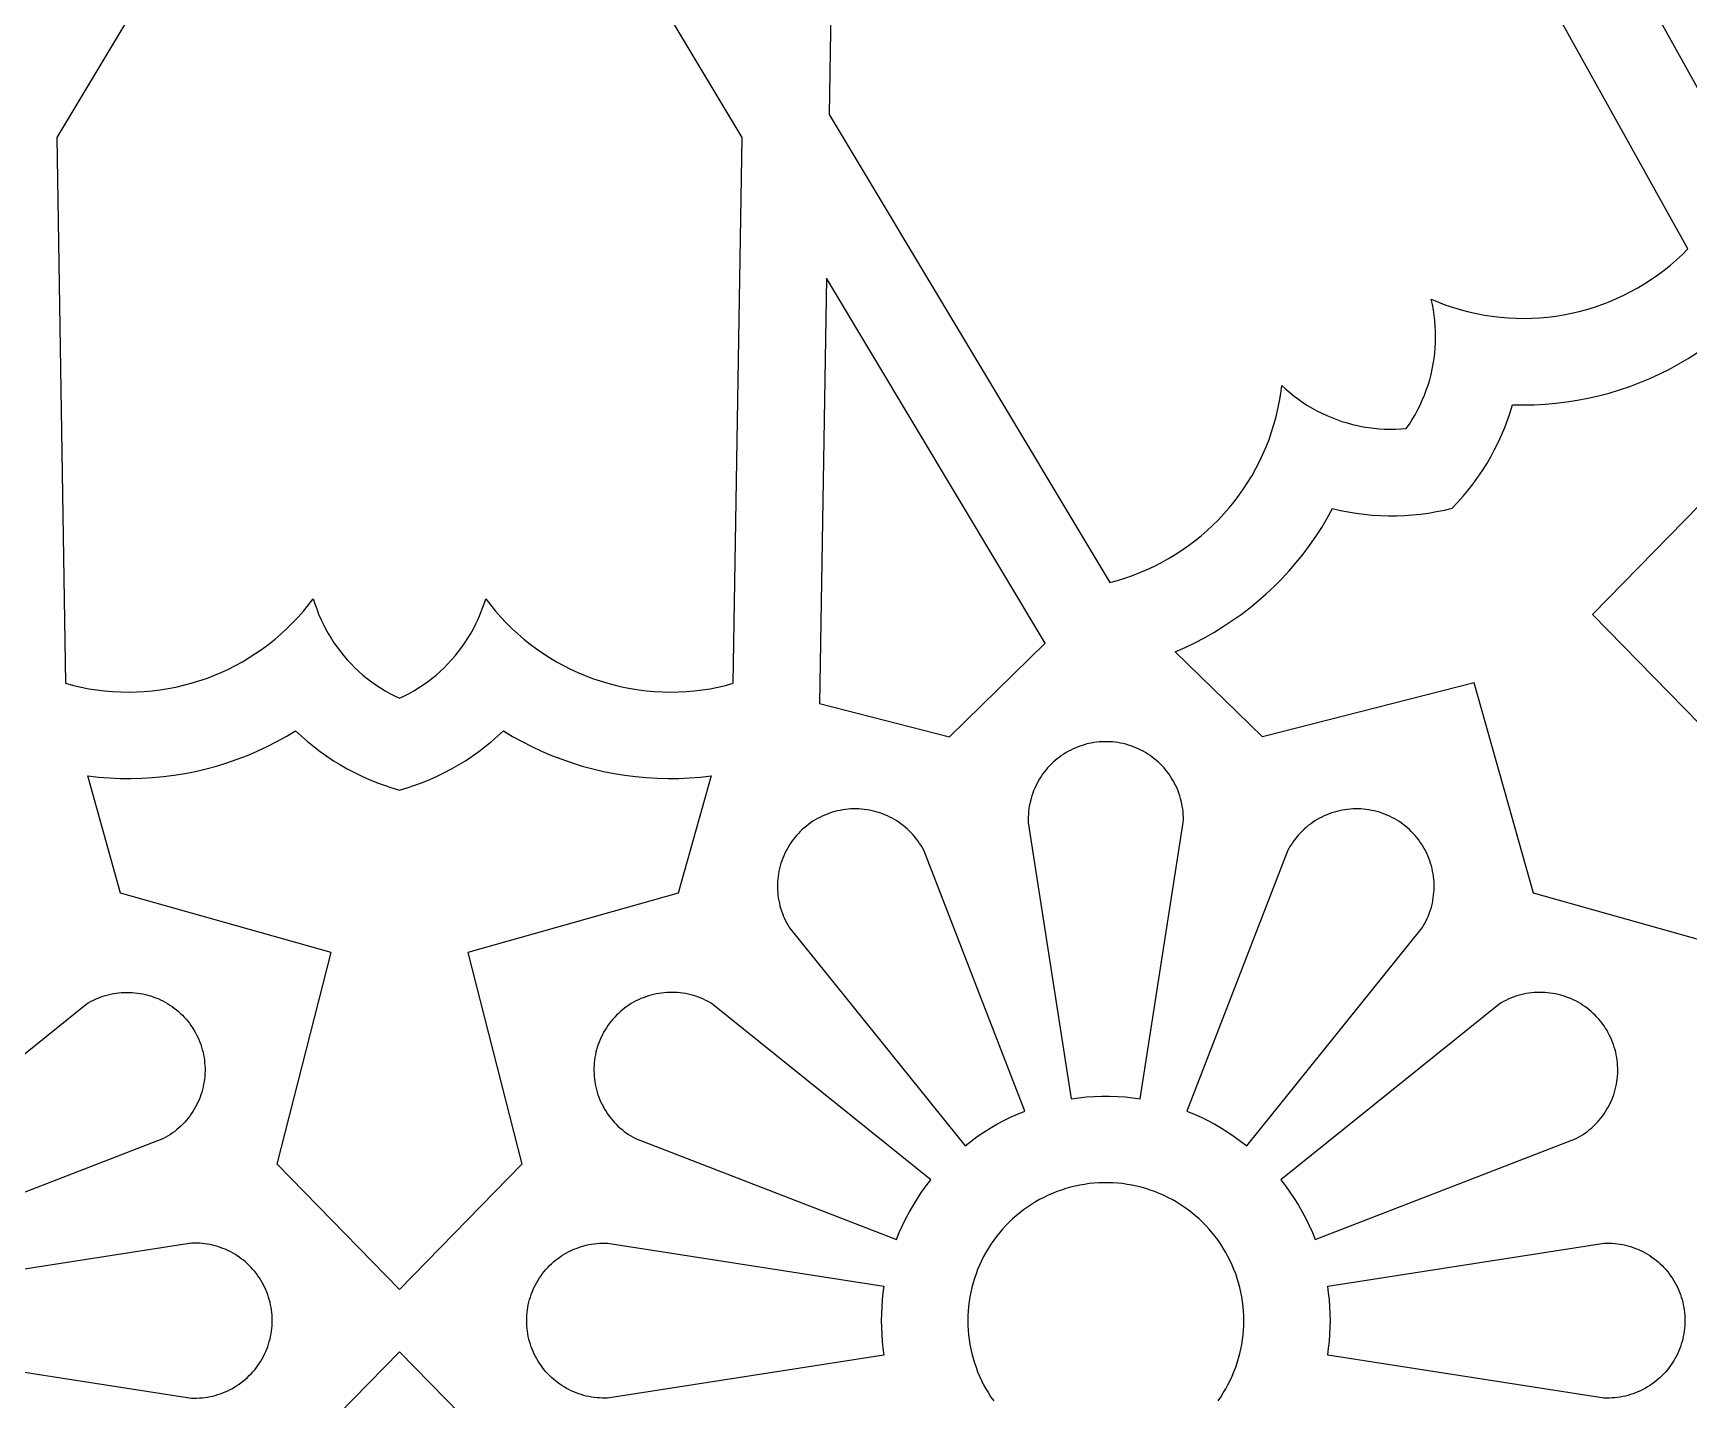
# Model space of a CAD drawing. Extents: x 0 to 1266, y 0 to 1438.
# Drawn here: x 590.9 to 782.2, y 1014.5 to 1172.4 of the extents above; entities that cross this region are included whole.
import ezdxf

# ---------------------------------------------------------------- set-up
doc = ezdxf.new("R2010")
doc.units = 0
doc.layers.add('Default_Layer', color=1, linetype='CONTINUOUS')

msp = doc.modelspace()

# ---------------------------------------------------------------- linework, layer by layer
at = {"layer": 'Default_Layer'}
for points in [[(684.1, 1240.07), (682.85, 1163.05), (715.27, 1108.95), (716.15, 1109.19), (717.03, 1109.46), (717.9, 1109.76), (718.76, 1110.09), (719.6, 1110.45), (720.44, 1110.84), (721.25, 1111.26), (722.06, 1111.71), (722.84, 1112.18), (723.61, 1112.68), (724.37, 1113.21), (725.1, 1113.76), (725.82, 1114.34), (726.51, 1114.94), (727.18, 1115.57), (727.83, 1116.21), (728.46, 1116.89), (729.07, 1117.58), (729.65, 1118.29), (730.2, 1119.02), (730.73, 1119.77), (731.23, 1120.54), (731.71, 1121.33), (732.16, 1122.13), (732.58, 1122.95), (732.97, 1123.78), (733.33, 1124.62), (733.67, 1125.48), (733.97, 1126.35), (734.24, 1127.22), (734.49, 1128.11), (734.7, 1129), (734.88, 1129.9), (735.03, 1130.81), (735.15, 1131.72), (735.61, 1131.3), (736.09, 1130.89), (736.58, 1130.5), (737.08, 1130.12), (737.59, 1129.76), (738.12, 1129.42), (738.66, 1129.1), (739.21, 1128.8), (739.77, 1128.51), (740.34, 1128.25), (740.92, 1128), (741.5, 1127.78), (742.1, 1127.57), (742.7, 1127.39), (743.3, 1127.22), (743.91, 1127.08), (744.53, 1126.95), (745.15, 1126.85), (745.77, 1126.77), (746.4, 1126.71), (747.02, 1126.67), (747.65, 1126.66), (748.28, 1126.66), (748.9, 1126.69), (749.53, 1126.74), (749.89, 1127.26), (750.22, 1127.79), (750.54, 1128.33), (750.84, 1128.88), (751.12, 1129.44), (751.38, 1130.01), (751.62, 1130.59), (751.84, 1131.18), (752.05, 1131.77), (752.23, 1132.37), (752.39, 1132.98), (752.53, 1133.59), (752.64, 1134.21), (752.74, 1134.83), (752.82, 1135.45), (752.87, 1136.08), (752.91, 1136.7), (752.92, 1137.33), (752.91, 1137.96), (752.88, 1138.59), (752.83, 1139.21), (752.75, 1139.84), (752.66, 1140.46), (752.54, 1141.07), (752.4, 1141.69), (752.4, 1141.69), (753.25, 1141.33), (754.11, 1141.01), (754.98, 1140.72), (755.86, 1140.45), (756.75, 1140.22), (757.65, 1140.02), (758.55, 1139.85), (759.46, 1139.71), (760.37, 1139.6), (761.29, 1139.52), (762.21, 1139.48), (763.13, 1139.47), (764.04, 1139.49), (764.96, 1139.54), (765.88, 1139.62), (766.79, 1139.73), (767.7, 1139.88), (768.6, 1140.06), (769.49, 1140.27), (770.38, 1140.51), (771.26, 1140.77), (772.13, 1141.07), (772.98, 1141.4), (773.83, 1141.76), (774.66, 1142.15), (775.48, 1142.57), (776.29, 1143.01), (777.07, 1143.49), (777.84, 1143.99), (778.6, 1144.51), (779.33, 1145.06), (780.05, 1145.64), (780.74, 1146.24), (781.42, 1146.87), (782.07, 1147.51), (751.42, 1202.64)], [(783.69, 1067.57), (764.21, 1073.04), (757.38, 1097.37), (732.9, 1091.12), (722.83, 1100.95), (723.98, 1101.45), (725.11, 1101.99), (726.22, 1102.57), (727.31, 1103.19), (728.38, 1103.85), (729.42, 1104.54), (730.44, 1105.26), (731.44, 1106.02), (732.41, 1106.82), (733.35, 1107.64), (734.26, 1108.5), (735.15, 1109.39), (736, 1110.31), (736.82, 1111.26), (737.6, 1112.24), (738.36, 1113.24), (739.08, 1114.26), (739.76, 1115.32), (740.4, 1116.39), (741.01, 1117.49), (741.92, 1117.28), (742.83, 1117.1), (743.75, 1116.95), (744.68, 1116.83), (745.6, 1116.74), (746.53, 1116.69), (747.46, 1116.66), (748.4, 1116.66), (749.33, 1116.7), (750.26, 1116.76), (751.18, 1116.86), (752.1, 1116.98), (753.02, 1117.14), (753.94, 1117.32), (754.84, 1117.54), (755.48, 1118.22), (756.1, 1118.91), (756.69, 1119.63), (757.26, 1120.37), (757.81, 1121.12), (758.33, 1121.89), (758.82, 1122.68), (759.29, 1123.49), (759.73, 1124.31), (760.15, 1125.14), (760.54, 1125.99), (760.9, 1126.85), (761.23, 1127.72), (761.53, 1128.6), (761.8, 1129.49), (763.05, 1129.47), (764.31, 1129.49), (765.56, 1129.56), (766.81, 1129.66), (768.05, 1129.81), (769.29, 1130.01), (770.52, 1130.24), (771.74, 1130.52), (772.96, 1130.84), (774.16, 1131.2), (775.34, 1131.6), (776.52, 1132.05), (777.67, 1132.53), (778.81, 1133.05), (779.93, 1133.61), (781.03, 1134.21), (782.11, 1134.85), (783.17, 1135.52)], [(788.7, 1123.33), (771.04, 1105.26), (788.7, 1087.18)], [(571.82, 1039.92), (597, 1060.2), (597.26, 1060.36), (597.53, 1060.51), (597.81, 1060.65), (598.09, 1060.79), (598.38, 1060.91), (598.67, 1061.02), (598.96, 1061.13), (599.25, 1061.22), (599.55, 1061.3), (599.86, 1061.37), (600.16, 1061.44), (600.47, 1061.49), (600.77, 1061.53), (601.08, 1061.56), (601.39, 1061.58), (601.7, 1061.58), (602.01, 1061.58), (602.32, 1061.57), (602.63, 1061.54), (602.94, 1061.51), (603.25, 1061.47), (603.55, 1061.41), (603.86, 1061.34), (604.16, 1061.27), (604.46, 1061.18), (604.75, 1061.08), (605.04, 1060.97), (605.33, 1060.86), (605.61, 1060.73), (605.89, 1060.59), (606.16, 1060.44), (606.43, 1060.29), (606.7, 1060.12), (606.95, 1059.95), (607.2, 1059.76), (607.45, 1059.57), (607.68, 1059.37), (607.91, 1059.16), (608.14, 1058.95), (608.35, 1058.72), (608.56, 1058.49), (608.76, 1058.25), (608.95, 1058.01), (609.13, 1057.76), (609.31, 1057.5), (609.47, 1057.24), (609.63, 1056.97), (609.77, 1056.69), (609.91, 1056.42), (610.03, 1056.13), (610.15, 1055.84), (610.26, 1055.55), (610.35, 1055.26), (610.44, 1054.96), (610.52, 1054.66), (610.58, 1054.35), (610.64, 1054.05), (610.68, 1053.74), (610.71, 1053.43), (610.74, 1053.12), (610.75, 1052.81), (610.75, 1052.5), (610.74, 1052.19), (610.72, 1051.88), (610.69, 1051.57), (610.65, 1051.27), (610.59, 1050.96), (610.53, 1050.66), (610.46, 1050.35), (610.37, 1050.06), (610.28, 1049.76), (610.18, 1049.47), (610.06, 1049.18), (609.94, 1048.89), (609.8, 1048.61), (609.66, 1048.34), (609.51, 1048.07), (609.34, 1047.8), (609.17, 1047.54), (608.99, 1047.29), (608.8, 1047.05), (608.61, 1046.81), (608.4, 1046.57), (608.19, 1046.35), (607.97, 1046.13), (607.74, 1045.92), (607.5, 1045.72), (607.26, 1045.52), (607.01, 1045.34), (606.75, 1045.16), (606.49, 1044.99), (606.23, 1044.84), (605.95, 1044.69), (575.8, 1033.02)], [(727.78, 1014.37), (728.09, 1014.82), (728.39, 1015.29), (728.67, 1015.76), (728.93, 1016.24), (729.18, 1016.74), (729.41, 1017.24), (729.62, 1017.74), (729.82, 1018.26), (730, 1018.78), (730.16, 1019.31), (730.3, 1019.84), (730.42, 1020.37), (730.52, 1020.91), (730.61, 1021.46), (730.67, 1022), (730.72, 1022.55), (730.75, 1023.1), (730.76, 1023.65), (730.76, 1023.65), (730.75, 1024.2), (730.72, 1024.75), (730.67, 1025.3), (730.61, 1025.85), (730.52, 1026.39), (730.42, 1026.93), (730.3, 1027.47), (730.16, 1028), (730, 1028.53), (729.82, 1029.05), (729.62, 1029.56), (729.41, 1030.07), (729.18, 1030.57), (728.93, 1031.06), (728.67, 1031.54), (728.39, 1032.02), (728.09, 1032.48), (727.78, 1032.93), (727.45, 1033.38), (727.11, 1033.81), (726.75, 1034.22), (726.38, 1034.63), (725.99, 1035.02), (725.59, 1035.4), (725.18, 1035.77), (724.76, 1036.12), (724.32, 1036.45), (723.87, 1036.77), (723.42, 1037.08), (722.95, 1037.37), (722.47, 1037.64), (721.98, 1037.89), (721.49, 1038.13), (720.98, 1038.35), (720.47, 1038.56), (719.95, 1038.74), (719.43, 1038.91), (718.9, 1039.06), (718.37, 1039.19), (717.83, 1039.31), (717.28, 1039.4), (716.74, 1039.48), (716.19, 1039.53), (715.64, 1039.57), (715.09, 1039.59), (714.54, 1039.59), (713.99, 1039.57), (713.44, 1039.53), (712.9, 1039.48), (712.35, 1039.4), (711.81, 1039.31), (711.27, 1039.19), (710.74, 1039.06), (710.21, 1038.91), (709.68, 1038.74), (709.17, 1038.56), (708.65, 1038.35), (708.15, 1038.13), (707.65, 1037.89), (707.17, 1037.64), (706.69, 1037.37), (706.22, 1037.08), (705.76, 1036.77), (705.31, 1036.45), (704.88, 1036.12), (704.45, 1035.77), (704.04, 1035.4), (703.64, 1035.02), (703.26, 1034.63), (702.89, 1034.22), (702.53, 1033.81), (702.18, 1033.38), (701.86, 1032.93), (701.54, 1032.48), (701.25, 1032.02), (700.97, 1031.54), (700.7, 1031.06), (700.46, 1030.57), (700.23, 1030.07), (700.01, 1029.56), (699.82, 1029.05), (699.64, 1028.53), (699.48, 1028), (699.34, 1027.47), (699.22, 1026.93), (699.11, 1026.39), (699.03, 1025.85), (698.96, 1025.3), (698.91, 1024.75), (698.89, 1024.2), (698.88, 1023.65), (698.89, 1023.1), (698.91, 1022.55), (698.96, 1022), (699.03, 1021.46), (699.11, 1020.91), (699.22, 1020.37), (699.34, 1019.84), (699.48, 1019.31), (699.64, 1018.78), (699.82, 1018.26), (700.01, 1017.74), (700.23, 1017.24), (700.46, 1016.74), (700.7, 1016.24), (700.97, 1015.76), (701.25, 1015.29), (701.54, 1014.82), (701.86, 1014.37)], [(577.24, 1019.67), (609.19, 1014.7), (609.5, 1014.69), (609.8, 1014.69), (610.11, 1014.71), (610.42, 1014.73), (610.72, 1014.77), (611.03, 1014.81), (611.33, 1014.87), (611.63, 1014.93), (611.93, 1015.01), (612.22, 1015.1), (612.51, 1015.19), (612.8, 1015.3), (613.09, 1015.42), (613.37, 1015.54), (613.64, 1015.68), (613.91, 1015.82), (614.18, 1015.98), (614.44, 1016.14), (614.69, 1016.31), (614.94, 1016.49), (615.18, 1016.68), (615.42, 1016.88), (615.65, 1017.08), (615.87, 1017.3), (616.08, 1017.52), (616.29, 1017.74), (616.49, 1017.98), (616.68, 1018.22), (616.86, 1018.47), (617.03, 1018.72), (617.2, 1018.98), (617.35, 1019.24), (617.5, 1019.51), (617.64, 1019.79), (617.77, 1020.07), (617.88, 1020.35), (617.99, 1020.64), (618.09, 1020.93), (618.18, 1021.23), (618.26, 1021.52), (618.32, 1021.82), (618.38, 1022.12), (618.43, 1022.43), (618.47, 1022.73), (618.49, 1023.04), (618.51, 1023.35), (618.51, 1023.65), (618.51, 1023.65), (618.51, 1023.96), (618.49, 1024.27), (618.47, 1024.57), (618.43, 1024.88), (618.38, 1025.18), (618.32, 1025.48), (618.26, 1025.78), (618.18, 1026.08), (618.09, 1026.37), (617.99, 1026.66), (617.88, 1026.95), (617.77, 1027.24), (617.64, 1027.52), (617.5, 1027.79), (617.35, 1028.06), (617.2, 1028.32), (617.03, 1028.58), (616.86, 1028.84), (616.68, 1029.09), (616.49, 1029.33), (616.29, 1029.56), (616.08, 1029.79), (615.87, 1030.01), (615.65, 1030.22), (615.42, 1030.43), (615.18, 1030.62), (614.94, 1030.81), (614.69, 1030.99), (614.44, 1031.16), (614.18, 1031.33), (613.91, 1031.48), (613.64, 1031.63), (613.37, 1031.76), (613.09, 1031.89), (612.8, 1032), (612.51, 1032.11), (612.22, 1032.21), (611.93, 1032.29), (611.63, 1032.37), (611.33, 1032.44), (611.03, 1032.49), (610.72, 1032.54), (610.42, 1032.57), (610.11, 1032.6), (609.8, 1032.61), (609.5, 1032.61), (609.19, 1032.61), (577.24, 1027.64)], [(647.35, 1005.58), (633.21, 1020.05), (619.07, 1005.58)]]:
    msp.add_lwpolyline(points, dxfattribs=at)
for points in [[(671.78, 1097.3), (672.8, 1160.36), (633.21, 1226.44), (593.62, 1160.36), (594.65, 1097.3), (595.54, 1097.06), (596.43, 1096.86), (597.33, 1096.68), (598.24, 1096.54), (599.15, 1096.43), (600.07, 1096.35), (600.99, 1096.3), (601.91, 1096.29), (602.82, 1096.31), (603.74, 1096.35), (604.66, 1096.43), (605.57, 1096.55), (606.48, 1096.69), (607.38, 1096.86), (608.27, 1097.07), (609.16, 1097.31), (610.04, 1097.57), (610.91, 1097.87), (611.77, 1098.2), (612.62, 1098.55), (613.45, 1098.94), (614.27, 1099.36), (615.08, 1099.8), (615.86, 1100.27), (616.64, 1100.77), (617.39, 1101.29), (618.13, 1101.84), (618.85, 1102.41), (619.54, 1103.01), (620.22, 1103.64), (620.87, 1104.28), (621.5, 1104.95), (622.11, 1105.64), (622.69, 1106.35), (623.25, 1107.08), (623.44, 1106.48), (623.65, 1105.89), (623.87, 1105.3), (624.12, 1104.73), (624.39, 1104.16), (624.68, 1103.6), (624.98, 1103.05), (625.31, 1102.51), (625.65, 1101.99), (626.01, 1101.47), (626.39, 1100.97), (626.78, 1100.48), (627.19, 1100.01), (627.62, 1099.55), (628.06, 1099.1), (628.52, 1098.67), (628.99, 1098.26), (629.48, 1097.86), (629.98, 1097.48), (630.49, 1097.12), (631.01, 1096.77), (631.55, 1096.44), (632.09, 1096.13), (632.65, 1095.84), (633.21, 1095.57), (633.78, 1095.84), (634.34, 1096.13), (634.88, 1096.44), (635.42, 1096.77), (635.94, 1097.12), (636.45, 1097.48), (636.95, 1097.86), (637.44, 1098.26), (637.91, 1098.67), (638.37, 1099.1), (638.81, 1099.55), (639.24, 1100.01), (639.65, 1100.48), (640.04, 1100.97), (640.42, 1101.47), (640.78, 1101.99), (641.12, 1102.51), (641.45, 1103.05), (641.75, 1103.6), (642.04, 1104.16), (642.31, 1104.73), (642.55, 1105.3), (642.78, 1105.89), (642.99, 1106.48), (643.18, 1107.08), (643.74, 1106.35), (644.32, 1105.64), (644.93, 1104.95), (645.56, 1104.28), (646.21, 1103.64), (646.89, 1103.01), (647.58, 1102.41), (648.3, 1101.84), (649.04, 1101.29), (649.79, 1100.77), (650.56, 1100.27), (651.35, 1099.8), (652.16, 1099.36), (652.98, 1098.94), (653.81, 1098.55), (654.66, 1098.2), (655.52, 1097.87), (656.39, 1097.57), (657.27, 1097.31), (658.15, 1097.07), (659.05, 1096.86), (659.95, 1096.69), (660.86, 1096.55), (661.77, 1096.43), (662.69, 1096.35), (663.6, 1096.31), (664.52, 1096.29), (665.44, 1096.3), (666.36, 1096.35), (667.27, 1096.43), (668.19, 1096.54), (669.09, 1096.68), (670, 1096.86), (670.89, 1097.06), (671.78, 1097.3)], [(791.87, 1150.46), (767.98, 1193.44), (810.95, 1169.55), (806.77, 1154.64), (791.87, 1150.46)], [(681.74, 1094.95), (696.74, 1091.12), (707.81, 1101.93), (682.54, 1144.11), (681.74, 1094.95)], [(669.23, 1086.59), (665.43, 1073.04), (641.1, 1066.21), (647.35, 1041.73), (633.21, 1027.25), (619.07, 1041.73), (625.33, 1066.21), (601, 1073.04), (597.2, 1086.59), (598.44, 1086.45), (599.69, 1086.36), (600.94, 1086.3), (602.2, 1086.29), (603.45, 1086.32), (604.7, 1086.4), (605.95, 1086.52), (607.19, 1086.68), (608.43, 1086.88), (609.66, 1087.12), (610.88, 1087.41), (612.08, 1087.74), (613.28, 1088.11), (614.47, 1088.52), (615.64, 1088.97), (616.79, 1089.47), (617.92, 1090), (619.04, 1090.57), (620.14, 1091.17), (621.21, 1091.82), (621.89, 1091.18), (622.6, 1090.57), (623.32, 1089.98), (624.06, 1089.42), (624.82, 1088.88), (625.59, 1088.36), (626.39, 1087.88), (627.19, 1087.41), (628.02, 1086.98), (628.85, 1086.57), (629.7, 1086.19), (630.57, 1085.84), (631.44, 1085.51), (632.32, 1085.22), (633.21, 1084.95), (634.11, 1085.22), (634.99, 1085.51), (635.86, 1085.84), (636.72, 1086.19), (637.57, 1086.57), (638.41, 1086.98), (639.23, 1087.41), (640.04, 1087.88), (640.83, 1088.36), (641.61, 1088.88), (642.37, 1089.42), (643.11, 1089.98), (643.83, 1090.57), (644.54, 1091.18), (645.22, 1091.82), (646.29, 1091.17), (647.39, 1090.57), (648.5, 1090), (649.64, 1089.47), (650.79, 1088.97), (651.96, 1088.52), (653.15, 1088.11), (654.34, 1087.74), (655.55, 1087.41), (656.77, 1087.12), (658, 1086.88), (659.24, 1086.68), (660.48, 1086.52), (661.73, 1086.4), (662.98, 1086.32), (664.23, 1086.29), (665.49, 1086.3), (666.74, 1086.36), (667.99, 1086.45), (669.23, 1086.59)], [(710.83, 1049.29), (711.71, 1049.41), (712.6, 1049.5), (713.48, 1049.56), (714.37, 1049.59), (715.26, 1049.59), (716.15, 1049.56), (717.04, 1049.5), (717.92, 1049.41), (718.8, 1049.29), (723.77, 1081.23), (723.78, 1081.54), (723.78, 1081.85), (723.76, 1082.16), (723.74, 1082.47), (723.7, 1082.78), (723.65, 1083.09), (723.6, 1083.39), (723.53, 1083.7), (723.45, 1084), (723.36, 1084.3), (723.26, 1084.59), (723.16, 1084.88), (723.04, 1085.17), (722.91, 1085.45), (722.77, 1085.73), (722.62, 1086), (722.46, 1086.27), (722.3, 1086.53), (722.12, 1086.79), (721.94, 1087.04), (721.75, 1087.28), (721.54, 1087.52), (721.34, 1087.75), (721.12, 1087.97), (720.89, 1088.18), (720.66, 1088.39), (720.42, 1088.59), (720.18, 1088.78), (719.93, 1088.96), (719.67, 1089.13), (719.4, 1089.29), (719.13, 1089.45), (718.86, 1089.59), (718.58, 1089.73), (718.3, 1089.85), (718.01, 1089.97), (717.71, 1090.07), (717.42, 1090.17), (717.12, 1090.25), (716.82, 1090.33), (716.52, 1090.39), (716.21, 1090.45), (715.9, 1090.49), (715.59, 1090.52), (715.28, 1090.54), (714.97, 1090.55), (714.66, 1090.55), (714.35, 1090.54), (714.04, 1090.52), (713.73, 1090.49), (713.43, 1090.45), (713.12, 1090.39), (712.82, 1090.33), (712.52, 1090.25), (712.22, 1090.17), (711.92, 1090.07), (711.63, 1089.97), (711.34, 1089.85), (711.06, 1089.73), (710.78, 1089.59), (710.5, 1089.45), (710.23, 1089.29), (709.97, 1089.13), (709.71, 1088.96), (709.46, 1088.78), (709.21, 1088.59), (708.97, 1088.39), (708.74, 1088.18), (708.52, 1087.97), (708.3, 1087.75), (708.09, 1087.52), (707.89, 1087.28), (707.7, 1087.04), (707.51, 1086.79), (707.34, 1086.53), (707.17, 1086.27), (707.01, 1086), (706.87, 1085.73), (706.73, 1085.45), (706.6, 1085.17), (706.48, 1084.88), (706.37, 1084.59), (706.27, 1084.3), (706.18, 1084), (706.11, 1083.7), (706.04, 1083.39), (705.98, 1083.09), (705.94, 1082.78), (705.9, 1082.47), (705.87, 1082.16), (705.86, 1081.85), (705.86, 1081.54), (705.86, 1081.23), (710.83, 1049.29)], [(698.55, 1043.86), (699.25, 1044.4), (699.97, 1044.93), (700.71, 1045.42), (701.46, 1045.89), (702.23, 1046.34), (703.02, 1046.76), (703.82, 1047.15), (704.63, 1047.51), (705.45, 1047.85), (693.78, 1078), (693.63, 1078.27), (693.48, 1078.54), (693.31, 1078.8), (693.13, 1079.05), (692.95, 1079.3), (692.75, 1079.54), (692.55, 1079.78), (692.34, 1080.01), (692.12, 1080.23), (691.9, 1080.44), (691.66, 1080.65), (691.42, 1080.85), (691.18, 1081.03), (690.93, 1081.22), (690.67, 1081.39), (690.4, 1081.55), (690.13, 1081.7), (689.86, 1081.85), (689.58, 1081.98), (689.29, 1082.1), (689, 1082.22), (688.71, 1082.32), (688.42, 1082.42), (688.12, 1082.5), (687.81, 1082.57), (687.51, 1082.64), (687.2, 1082.69), (686.9, 1082.73), (686.59, 1082.76), (686.28, 1082.78), (685.97, 1082.79), (685.66, 1082.79), (685.35, 1082.78), (685.04, 1082.76), (684.73, 1082.72), (684.42, 1082.68), (684.12, 1082.62), (683.81, 1082.56), (683.51, 1082.48), (683.21, 1082.4), (682.92, 1082.3), (682.63, 1082.19), (682.34, 1082.08), (682.06, 1081.95), (681.78, 1081.81), (681.5, 1081.67), (681.23, 1081.51), (680.97, 1081.35), (680.71, 1081.18), (680.46, 1080.99), (680.22, 1080.8), (679.98, 1080.6), (679.75, 1080.4), (679.52, 1080.18), (679.31, 1079.96), (679.1, 1079.73), (678.9, 1079.49), (678.71, 1079.25), (678.52, 1078.99), (678.35, 1078.74), (678.18, 1078.48), (678.03, 1078.21), (677.88, 1077.93), (677.74, 1077.66), (677.62, 1077.37), (677.5, 1077.08), (677.39, 1076.79), (677.29, 1076.5), (677.2, 1076.2), (677.13, 1075.9), (677.06, 1075.6), (677.01, 1075.29), (676.96, 1074.98), (676.93, 1074.68), (676.9, 1074.37), (676.89, 1074.06), (676.89, 1073.75), (676.89, 1073.44), (676.91, 1073.13), (676.94, 1072.82), (676.98, 1072.51), (677.03, 1072.2), (677.1, 1071.9), (677.17, 1071.6), (677.25, 1071.3), (677.34, 1071), (677.45, 1070.71), (677.56, 1070.42), (677.68, 1070.13), (677.82, 1069.85), (677.96, 1069.58), (678.11, 1069.31), (678.27, 1069.04), (698.55, 1043.86)], [(724.18, 1047.85), (725.01, 1047.51), (725.82, 1047.15), (726.62, 1046.76), (727.4, 1046.34), (728.17, 1045.89), (728.93, 1045.42), (729.66, 1044.93), (730.39, 1044.4), (731.09, 1043.86), (751.36, 1069.04), (751.53, 1069.31), (751.68, 1069.58), (751.82, 1069.85), (751.95, 1070.13), (752.08, 1070.42), (752.19, 1070.71), (752.29, 1071), (752.39, 1071.3), (752.47, 1071.6), (752.54, 1071.9), (752.6, 1072.2), (752.65, 1072.51), (752.69, 1072.82), (752.72, 1073.13), (752.74, 1073.44), (752.75, 1073.75), (752.75, 1074.06), (752.73, 1074.37), (752.71, 1074.68), (752.68, 1074.98), (752.63, 1075.29), (752.57, 1075.6), (752.51, 1075.9), (752.43, 1076.2), (752.34, 1076.5), (752.25, 1076.79), (752.14, 1077.08), (752.02, 1077.37), (751.89, 1077.66), (751.76, 1077.93), (751.61, 1078.21), (751.45, 1078.48), (751.29, 1078.74), (751.11, 1078.99), (750.93, 1079.25), (750.74, 1079.49), (750.54, 1079.73), (750.33, 1079.96), (750.11, 1080.18), (749.89, 1080.4), (749.66, 1080.6), (749.42, 1080.8), (749.18, 1080.99), (748.92, 1081.18), (748.67, 1081.35), (748.4, 1081.51), (748.13, 1081.67), (747.86, 1081.81), (747.58, 1081.95), (747.3, 1082.08), (747.01, 1082.19), (746.72, 1082.3), (746.42, 1082.4), (746.13, 1082.48), (745.82, 1082.56), (745.52, 1082.62), (745.21, 1082.68), (744.91, 1082.72), (744.6, 1082.76), (744.29, 1082.78), (743.98, 1082.79), (743.67, 1082.79), (743.36, 1082.78), (743.05, 1082.76), (742.74, 1082.73), (742.43, 1082.69), (742.13, 1082.64), (741.82, 1082.57), (741.52, 1082.5), (741.22, 1082.42), (740.93, 1082.32), (740.63, 1082.22), (740.34, 1082.1), (740.06, 1081.98), (739.78, 1081.85), (739.5, 1081.7), (739.23, 1081.55), (738.97, 1081.39), (738.71, 1081.22), (738.46, 1081.03), (738.21, 1080.85), (737.97, 1080.65), (737.74, 1080.44), (737.51, 1080.23), (737.3, 1080.01), (737.09, 1079.78), (736.88, 1079.54), (736.69, 1079.3), (736.5, 1079.05), (736.33, 1078.8), (736.16, 1078.54), (736, 1078.27), (735.85, 1078), (724.18, 1047.85)], [(690.63, 1033.02), (690.96, 1033.84), (691.32, 1034.65), (691.71, 1035.45), (692.13, 1036.24), (692.58, 1037.01), (693.05, 1037.76), (693.54, 1038.5), (694.07, 1039.22), (694.61, 1039.92), (669.43, 1060.2), (669.16, 1060.36), (668.89, 1060.51), (668.62, 1060.65), (668.34, 1060.79), (668.05, 1060.91), (667.76, 1061.02), (667.47, 1061.13), (667.17, 1061.22), (666.87, 1061.3), (666.57, 1061.37), (666.27, 1061.44), (665.96, 1061.49), (665.65, 1061.53), (665.35, 1061.56), (665.04, 1061.58), (664.73, 1061.58), (664.41, 1061.58), (664.1, 1061.57), (663.79, 1061.54), (663.49, 1061.51), (663.18, 1061.47), (662.87, 1061.41), (662.57, 1061.34), (662.27, 1061.27), (661.97, 1061.18), (661.68, 1061.08), (661.39, 1060.97), (661.1, 1060.86), (660.82, 1060.73), (660.54, 1060.59), (660.26, 1060.44), (660, 1060.29), (659.73, 1060.12), (659.48, 1059.95), (659.23, 1059.76), (658.98, 1059.57), (658.74, 1059.37), (658.51, 1059.16), (658.29, 1058.95), (658.08, 1058.72), (657.87, 1058.49), (657.67, 1058.25), (657.48, 1058.01), (657.3, 1057.76), (657.12, 1057.5), (656.96, 1057.24), (656.8, 1056.97), (656.66, 1056.69), (656.52, 1056.42), (656.39, 1056.13), (656.28, 1055.84), (656.17, 1055.55), (656.07, 1055.26), (655.99, 1054.96), (655.91, 1054.66), (655.85, 1054.35), (655.79, 1054.05), (655.75, 1053.74), (655.71, 1053.43), (655.69, 1053.12), (655.68, 1052.81), (655.68, 1052.5), (655.69, 1052.19), (655.71, 1051.88), (655.74, 1051.57), (655.78, 1051.27), (655.83, 1050.96), (655.9, 1050.66), (655.97, 1050.35), (656.05, 1050.06), (656.15, 1049.76), (656.25, 1049.47), (656.37, 1049.18), (656.49, 1048.89), (656.62, 1048.61), (656.77, 1048.34), (656.92, 1048.07), (657.08, 1047.8), (657.26, 1047.54), (657.44, 1047.29), (657.62, 1047.05), (657.82, 1046.81), (658.03, 1046.57), (658.24, 1046.35), (658.46, 1046.13), (658.69, 1045.92), (658.93, 1045.72), (659.17, 1045.52), (659.42, 1045.34), (659.67, 1045.16), (659.94, 1044.99), (660.2, 1044.84), (660.47, 1044.69), (690.63, 1033.02)], [(735.02, 1039.92), (735.57, 1039.22), (736.09, 1038.5), (736.59, 1037.76), (737.06, 1037.01), (737.5, 1036.24), (737.92, 1035.45), (738.31, 1034.65), (738.68, 1033.84), (739.01, 1033.02), (769.16, 1044.69), (769.43, 1044.84), (769.7, 1044.99), (769.96, 1045.16), (770.22, 1045.34), (770.47, 1045.52), (770.71, 1045.72), (770.95, 1045.92), (771.17, 1046.13), (771.4, 1046.35), (771.61, 1046.57), (771.81, 1046.81), (772.01, 1047.05), (772.2, 1047.29), (772.38, 1047.54), (772.55, 1047.8), (772.71, 1048.07), (772.87, 1048.34), (773.01, 1048.61), (773.15, 1048.89), (773.27, 1049.18), (773.38, 1049.47), (773.49, 1049.76), (773.58, 1050.06), (773.67, 1050.35), (773.74, 1050.66), (773.8, 1050.96), (773.86, 1051.27), (773.9, 1051.57), (773.93, 1051.88), (773.95, 1052.19), (773.96, 1052.5), (773.96, 1052.81), (773.94, 1053.12), (773.92, 1053.43), (773.89, 1053.74), (773.84, 1054.05), (773.79, 1054.35), (773.72, 1054.66), (773.65, 1054.96), (773.56, 1055.26), (773.47, 1055.55), (773.36, 1055.84), (773.24, 1056.13), (773.12, 1056.42), (772.98, 1056.69), (772.83, 1056.97), (772.68, 1057.24), (772.51, 1057.5), (772.34, 1057.76), (772.16, 1058.01), (771.97, 1058.25), (771.77, 1058.49), (771.56, 1058.72), (771.35, 1058.95), (771.12, 1059.16), (770.89, 1059.37), (770.66, 1059.57), (770.41, 1059.76), (770.16, 1059.95), (769.9, 1060.12), (769.64, 1060.29), (769.37, 1060.44), (769.1, 1060.59), (768.82, 1060.73), (768.54, 1060.86), (768.25, 1060.97), (767.96, 1061.08), (767.66, 1061.18), (767.37, 1061.27), (767.07, 1061.34), (766.76, 1061.41), (766.46, 1061.47), (766.15, 1061.51), (765.84, 1061.54), (765.53, 1061.57), (765.22, 1061.58), (764.91, 1061.58), (764.6, 1061.58), (764.29, 1061.56), (763.98, 1061.53), (763.67, 1061.49), (763.37, 1061.44), (763.06, 1061.37), (762.76, 1061.3), (762.46, 1061.22), (762.17, 1061.13), (761.87, 1061.02), (761.58, 1060.91), (761.3, 1060.79), (761.02, 1060.65), (760.74, 1060.51), (760.47, 1060.36), (760.21, 1060.2), (735.02, 1039.92)], [(647.92, 1023.65), (647.92, 1023.96), (647.94, 1024.27), (647.96, 1024.57), (648, 1024.88), (648.05, 1025.18), (648.1, 1025.48), (648.17, 1025.78), (648.25, 1026.08), (648.34, 1026.37), (648.44, 1026.66), (648.54, 1026.95), (648.66, 1027.24), (648.79, 1027.52), (648.93, 1027.79), (649.07, 1028.06), (649.23, 1028.32), (649.39, 1028.58), (649.57, 1028.84), (649.75, 1029.09), (649.94, 1029.33), (650.14, 1029.56), (650.35, 1029.79), (650.56, 1030.01), (650.78, 1030.22), (651.01, 1030.43), (651.24, 1030.62), (651.49, 1030.81), (651.74, 1030.99), (651.99, 1031.16), (652.25, 1031.33), (652.52, 1031.48), (652.79, 1031.63), (653.06, 1031.76), (653.34, 1031.89), (653.63, 1032), (653.92, 1032.11), (654.21, 1032.21), (654.5, 1032.29), (654.8, 1032.37), (655.1, 1032.44), (655.4, 1032.49), (655.71, 1032.54), (656.01, 1032.57), (656.32, 1032.6), (656.62, 1032.61), (656.93, 1032.61), (657.24, 1032.61), (689.18, 1027.64), (689.07, 1026.85), (688.99, 1026.05), (688.93, 1025.25), (688.89, 1024.45), (688.88, 1023.65), (688.89, 1022.85), (688.93, 1022.05), (688.99, 1021.25), (689.07, 1020.46), (689.18, 1019.67), (657.24, 1014.7), (656.93, 1014.69), (656.62, 1014.69), (656.32, 1014.71), (656.01, 1014.73), (655.71, 1014.77), (655.4, 1014.81), (655.1, 1014.87), (654.8, 1014.93), (654.5, 1015.01), (654.21, 1015.1), (653.92, 1015.19), (653.63, 1015.3), (653.34, 1015.42), (653.06, 1015.54), (652.79, 1015.68), (652.52, 1015.82), (652.25, 1015.98), (651.99, 1016.14), (651.74, 1016.31), (651.49, 1016.49), (651.24, 1016.68), (651.01, 1016.88), (650.78, 1017.08), (650.56, 1017.3), (650.35, 1017.52), (650.14, 1017.74), (649.94, 1017.98), (649.75, 1018.22), (649.57, 1018.47), (649.39, 1018.72), (649.23, 1018.98), (649.07, 1019.24), (648.93, 1019.51), (648.79, 1019.79), (648.66, 1020.07), (648.54, 1020.35), (648.44, 1020.64), (648.34, 1020.93), (648.25, 1021.23), (648.17, 1021.52), (648.1, 1021.82), (648.05, 1022.12), (648, 1022.43), (647.96, 1022.73), (647.94, 1023.04), (647.92, 1023.35), (647.92, 1023.65)], [(740.76, 1023.65), (740.75, 1024.45), (740.71, 1025.25), (740.65, 1026.05), (740.56, 1026.85), (740.45, 1027.64), (772.4, 1032.61), (772.71, 1032.61), (773.01, 1032.61), (773.32, 1032.6), (773.63, 1032.57), (773.93, 1032.54), (774.23, 1032.49), (774.54, 1032.44), (774.84, 1032.37), (775.13, 1032.29), (775.43, 1032.21), (775.72, 1032.11), (776.01, 1032), (776.29, 1031.89), (776.57, 1031.76), (776.85, 1031.63), (777.12, 1031.48), (777.39, 1031.33), (777.65, 1031.16), (777.9, 1030.99), (778.15, 1030.81), (778.39, 1030.62), (778.63, 1030.43), (778.86, 1030.22), (779.08, 1030.01), (779.29, 1029.79), (779.5, 1029.56), (779.7, 1029.33), (779.89, 1029.09), (780.07, 1028.84), (780.24, 1028.58), (780.41, 1028.32), (780.56, 1028.06), (780.71, 1027.79), (780.85, 1027.52), (780.97, 1027.24), (781.09, 1026.95), (781.2, 1026.66), (781.3, 1026.37), (781.39, 1026.08), (781.46, 1025.78), (781.53, 1025.48), (781.59, 1025.18), (781.64, 1024.88), (781.67, 1024.57), (781.7, 1024.27), (781.72, 1023.96), (781.72, 1023.65), (781.72, 1023.35), (781.7, 1023.04), (781.67, 1022.73), (781.64, 1022.43), (781.59, 1022.12), (781.53, 1021.82), (781.46, 1021.52), (781.39, 1021.23), (781.3, 1020.93), (781.2, 1020.64), (781.09, 1020.35), (780.97, 1020.07), (780.85, 1019.79), (780.71, 1019.51), (780.56, 1019.24), (780.41, 1018.98), (780.24, 1018.72), (780.07, 1018.47), (779.89, 1018.22), (779.7, 1017.98), (779.5, 1017.74), (779.29, 1017.52), (779.08, 1017.3), (778.86, 1017.08), (778.63, 1016.88), (778.39, 1016.68), (778.15, 1016.49), (777.9, 1016.31), (777.65, 1016.14), (777.39, 1015.98), (777.12, 1015.82), (776.85, 1015.68), (776.57, 1015.54), (776.29, 1015.42), (776.01, 1015.3), (775.72, 1015.19), (775.43, 1015.1), (775.13, 1015.01), (774.84, 1014.93), (774.54, 1014.87), (774.23, 1014.81), (773.93, 1014.77), (773.63, 1014.73), (773.32, 1014.71), (773.01, 1014.69), (772.71, 1014.69), (772.4, 1014.7), (740.45, 1019.67), (740.56, 1020.46), (740.65, 1021.25), (740.71, 1022.05), (740.75, 1022.85), (740.76, 1023.65)]]:
    msp.add_lwpolyline(points, close=True, dxfattribs=at)

doc.saveas('drawing.dxf')
